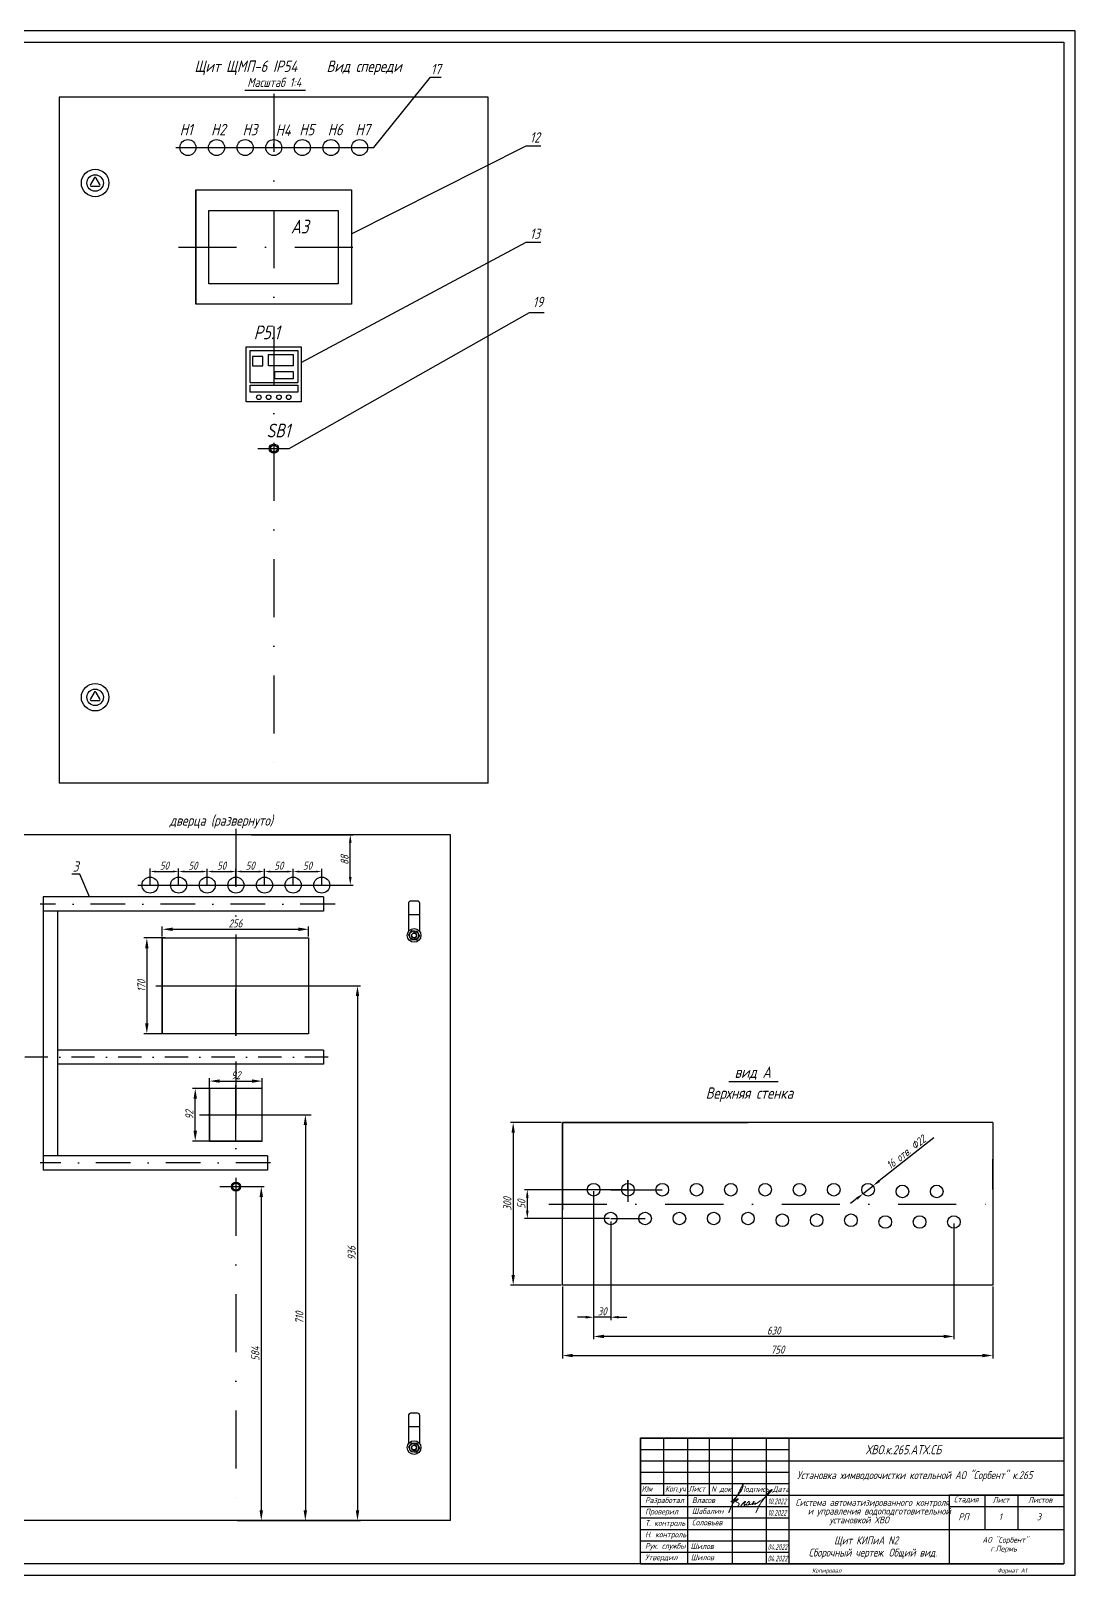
# Model space of a CAD drawing. Header units: millimetres. Extents: x 1012 to 5632, y 4 to 1530.
# Drawn here: x 1406 to 1863, y 7 to 682 of the extents above; entities that cross this region are included whole.
import ezdxf

# ---------------------------------------------------------------- set-up
doc = ezdxf.new("R2010")
doc.units = ezdxf.units.MM
doc.linetypes.add('DASHDOTX2', pattern=[50.8, 25.4, -12.7, 0, -12.7])
doc.layers.add('MAIN', color=7, linetype='Continuous', lineweight=50)
doc.layers.add('Тонкая', color=7, linetype='Continuous', lineweight=20)
for name, color, linetype in [('TEXT', 250, 'Continuous'), ('АСУТП', 7, 'Continuous'), ('проводка', 184, 'Continuous'), ('ссылки', 7, 'Continuous')]:
    doc.layers.add(name, color=color, linetype=linetype)
doc.styles.add('GOST тип А', font='GOST_A.TTF', dxfattribs={"oblique": 15})
doc.styles.get("Standard").update_dxf_attribs({"font": 'GOST_A.TTF', "width": 0.8, "oblique": 15, "height": 3})
doc.styles.add('АСУТП', font='GOST_A.TTF', dxfattribs={"oblique": 15})
doc.dimstyles.new('ISO-25', dxfattribs={"dimtxt": 3, "dimasz": 2.5, "dimexe": 1.25, "dimexo": 0.625, "dimtad": 1, "dimlfac": 4, "dimtxsty": 'Standard', "dimcen": 2.5, "dimadec": 0, "dimazin": 0, "dimtfac": 1, "dimtmove": 0, "dimatfit": 3, "dimfxl": 1.25, "dimlwd": 25, "dimarcsym": 0})

# ---------------------------------------------------------------- blocks, each defined once
blk = doc.blocks.new('*D180')
at = {"color": 0, "lineweight": -2}
for p, q in [((1463.79, 285.99), (1463.79, 290.42)), ((1527.73, 285.99), (1527.73, 290.42))]:
    blk.add_line(p, q, dxfattribs=at)
at = {"color": 0, "lineweight": 25}
blk.add_line((1468.29, 289.17), (1523.23, 289.17), dxfattribs=at)
at = {"color": 0}
for points in [[(1468.29, 289.92), (1468.29, 288.42), (1463.79, 289.17)], [(1523.23, 289.92), (1523.23, 288.42), (1527.73, 289.17)]]:
    blk.add_solid(points, dxfattribs=at)
at = {"layer": 'Defpoints', "color": 0}
for p in [(1463.79, 285.36), (1527.73, 289.17), (1527.73, 285.36)]:
    blk.add_point(p, dxfattribs=at)
at = {"color": 0, "insert": (1495.76, 291.74), "char_height": 3.5, "attachment_point": 5, "style": 'АСУТП'}
blk.add_mtext('256', dxfattribs=at)
blk = doc.blocks.new('*D181')
at = {"color": 0, "lineweight": -2}
for p, q in [((1484.43, 197.15), (1484.43, 224.03)), ((1507.43, 197.15), (1507.43, 224.03))]:
    blk.add_line(p, q, dxfattribs=at)
at = {"color": 0, "lineweight": 25}
blk.add_line((1488.93, 222.78), (1502.93, 222.78), dxfattribs=at)
at = {"color": 0}
for points in [[(1488.93, 223.53), (1488.93, 222.03), (1484.43, 222.78)], [(1502.93, 223.53), (1502.93, 222.03), (1507.43, 222.78)]]:
    blk.add_solid(points, dxfattribs=at)
at = {"layer": 'Defpoints', "color": 0}
for p in [(1507.43, 222.78), (1484.43, 196.53), (1507.43, 196.53)]:
    blk.add_point(p, dxfattribs=at)
at = {"color": 0, "insert": (1495.93, 225.35), "char_height": 3.5, "attachment_point": 5, "style": 'АСУТП'}
blk.add_mtext('92', dxfattribs=at)
blk = doc.blocks.new('*D182')
at = {"color": 0, "lineweight": -2}
for p, q in [((1506.8, 219.53), (1476.93, 219.53)), ((1506.8, 196.53), (1476.93, 196.53))]:
    blk.add_line(p, q, dxfattribs=at)
at = {"color": 0, "lineweight": 25}
blk.add_line((1478.18, 201.03), (1478.18, 215.03), dxfattribs=at)
at = {"color": 0}
for points in [[(1477.43, 215.03), (1478.93, 215.03), (1478.18, 219.53)], [(1477.43, 201.03), (1478.93, 201.03), (1478.18, 196.53)]]:
    blk.add_solid(points, dxfattribs=at)
at = {"layer": 'Defpoints', "color": 0}
for p in [(1478.18, 219.53), (1507.43, 219.53), (1507.43, 196.53)]:
    blk.add_point(p, dxfattribs=at)
at = {"color": 0, "insert": (1475.6, 208.03), "char_height": 3.5, "attachment_point": 5, "rotation": 90, "style": 'АСУТП'}
blk.add_mtext('92', dxfattribs=at)
blk = doc.blocks.new('*D183')
at = {"color": 0, "lineweight": -2}
for p, q in [((1458.42, 308.51), (1458.42, 315.68)), ((1470.93, 308.51), (1470.93, 315.68))]:
    blk.add_line(p, q, dxfattribs=at)
at = {"color": 0, "lineweight": 25}
blk.add_line((1460.92, 314.43), (1468.43, 314.43), dxfattribs=at)
at = {"color": 0}
for points in [[(1460.92, 314.84), (1460.92, 314.01), (1458.42, 314.43)], [(1468.43, 314.84), (1468.43, 314.01), (1470.93, 314.43)]]:
    blk.add_solid(points, dxfattribs=at)
at = {"layer": 'Defpoints', "color": 0}
for p in [(1470.93, 314.43), (1458.42, 307.89), (1470.93, 307.89)]:
    blk.add_point(p, dxfattribs=at)
at = {"color": 0, "insert": (1464.68, 317), "char_height": 3.5, "attachment_point": 5, "style": 'АСУТП'}
blk.add_mtext('50', dxfattribs=at)
blk = doc.blocks.new('*D184')
at = {"color": 0, "lineweight": -2}
for p, q in [((1470.93, 308.5), (1470.93, 315.66)), ((1483.45, 308.5), (1483.45, 315.66))]:
    blk.add_line(p, q, dxfattribs=at)
at = {"color": 0, "lineweight": 25}
blk.add_line((1473.43, 314.41), (1480.95, 314.41), dxfattribs=at)
at = {"color": 0}
for points in [[(1473.43, 314.82), (1473.43, 313.99), (1470.93, 314.41)], [(1480.95, 314.82), (1480.95, 313.99), (1483.45, 314.41)]]:
    blk.add_solid(points, dxfattribs=at)
at = {"layer": 'Defpoints', "color": 0}
for p in [(1483.45, 314.41), (1470.93, 307.87), (1483.45, 307.87)]:
    blk.add_point(p, dxfattribs=at)
at = {"color": 0, "insert": (1477.19, 316.98), "char_height": 3.5, "attachment_point": 5, "style": 'АСУТП'}
blk.add_mtext('50', dxfattribs=at)
blk = doc.blocks.new('*D185')
at = {"color": 0, "lineweight": -2}
for p, q in [((1483.45, 308.5), (1483.45, 315.66)), ((1495.96, 308.5), (1495.96, 315.66))]:
    blk.add_line(p, q, dxfattribs=at)
at = {"color": 0, "lineweight": 25}
blk.add_line((1485.95, 314.41), (1493.46, 314.41), dxfattribs=at)
at = {"color": 0}
for points in [[(1485.95, 314.82), (1485.95, 313.99), (1483.45, 314.41)], [(1493.46, 314.82), (1493.46, 313.99), (1495.96, 314.41)]]:
    blk.add_solid(points, dxfattribs=at)
at = {"layer": 'Defpoints', "color": 0}
for p in [(1495.96, 314.41), (1483.45, 307.87), (1495.96, 307.87)]:
    blk.add_point(p, dxfattribs=at)
at = {"color": 0, "insert": (1489.7, 316.98), "char_height": 3.5, "attachment_point": 5, "style": 'АСУТП'}
blk.add_mtext('50', dxfattribs=at)
blk = doc.blocks.new('*D186')
at = {"color": 0, "lineweight": -2}
for p, q in [((1495.96, 308.5), (1495.96, 315.66)), ((1508.47, 308.5), (1508.47, 315.66))]:
    blk.add_line(p, q, dxfattribs=at)
at = {"color": 0, "lineweight": 25}
blk.add_line((1498.46, 314.41), (1505.97, 314.41), dxfattribs=at)
at = {"color": 0}
for points in [[(1498.46, 314.82), (1498.46, 313.99), (1495.96, 314.41)], [(1505.97, 314.82), (1505.97, 313.99), (1508.47, 314.41)]]:
    blk.add_solid(points, dxfattribs=at)
at = {"layer": 'Defpoints', "color": 0}
for p in [(1508.47, 314.41), (1495.96, 307.87), (1508.47, 307.87)]:
    blk.add_point(p, dxfattribs=at)
at = {"color": 0, "insert": (1502.21, 316.98), "char_height": 3.5, "attachment_point": 5, "style": 'АСУТП'}
blk.add_mtext('50', dxfattribs=at)
blk = doc.blocks.new('*D187')
at = {"color": 0, "lineweight": -2}
for p, q in [((1508.47, 308.5), (1508.47, 315.66)), ((1520.98, 308.5), (1520.98, 315.66))]:
    blk.add_line(p, q, dxfattribs=at)
at = {"color": 0, "lineweight": 25}
blk.add_line((1510.97, 314.41), (1518.48, 314.41), dxfattribs=at)
at = {"color": 0}
for points in [[(1510.97, 314.82), (1510.97, 313.99), (1508.47, 314.41)], [(1518.48, 314.82), (1518.48, 313.99), (1520.98, 314.41)]]:
    blk.add_solid(points, dxfattribs=at)
at = {"layer": 'Defpoints', "color": 0}
for p in [(1520.98, 314.41), (1508.47, 307.87), (1520.98, 307.87)]:
    blk.add_point(p, dxfattribs=at)
at = {"color": 0, "insert": (1514.72, 316.98), "char_height": 3.5, "attachment_point": 5, "style": 'АСУТП'}
blk.add_mtext('50', dxfattribs=at)
blk = doc.blocks.new('*D188')
at = {"color": 0, "lineweight": -2}
for p, q in [((1520.98, 308.5), (1520.98, 315.66)), ((1533.49, 308.5), (1533.49, 315.66))]:
    blk.add_line(p, q, dxfattribs=at)
at = {"color": 0, "lineweight": 25}
blk.add_line((1523.48, 314.41), (1530.99, 314.41), dxfattribs=at)
at = {"color": 0}
for points in [[(1523.48, 314.82), (1523.48, 313.99), (1520.98, 314.41)], [(1530.99, 314.82), (1530.99, 313.99), (1533.49, 314.41)]]:
    blk.add_solid(points, dxfattribs=at)
at = {"layer": 'Defpoints', "color": 0}
for p in [(1533.49, 314.41), (1520.98, 307.87), (1533.49, 307.87)]:
    blk.add_point(p, dxfattribs=at)
at = {"color": 0, "insert": (1527.24, 316.98), "char_height": 3.5, "attachment_point": 5, "style": 'АСУТП'}
blk.add_mtext('50', dxfattribs=at)
blk = doc.blocks.new('*D189')
at = {"color": 0, "lineweight": -2}
for p, q in [((1502.76, 330.53), (1547.21, 330.53)), ((1502.76, 308.5), (1547.21, 308.5))]:
    blk.add_line(p, q, dxfattribs=at)
at = {"color": 0, "lineweight": 25}
blk.add_line((1545.96, 312), (1545.96, 327.03), dxfattribs=at)
at = {"color": 0}
for points in [[(1545.37, 327.03), (1546.54, 327.03), (1545.96, 330.53)], [(1545.37, 312), (1546.54, 312), (1545.96, 308.5)]]:
    blk.add_solid(points, dxfattribs=at)
at = {"layer": 'Defpoints', "color": 0}
for p in [(1502.14, 330.53), (1545.96, 330.53), (1502.14, 308.5)]:
    blk.add_point(p, dxfattribs=at)
at = {"color": 0, "insert": (1543.48, 319.51), "char_height": 3.5, "attachment_point": 5, "rotation": 90, "style": 'АСУТП'}
blk.add_mtext('88', dxfattribs=at)
blk = doc.blocks.new('*D190')
at = {"color": 0, "lineweight": -2}
for p, q in [((1528.36, 264.48), (1550.36, 264.48)), ((1496.58, 30.53), (1550.36, 30.53))]:
    blk.add_line(p, q, dxfattribs=at)
at = {"color": 0, "lineweight": 25}
blk.add_line((1549.11, 259.98), (1549.11, 35.03), dxfattribs=at)
at = {"color": 0}
for points in [[(1548.36, 259.98), (1549.86, 259.98), (1549.11, 264.48)], [(1548.36, 35.03), (1549.86, 35.03), (1549.11, 30.53)]]:
    blk.add_solid(points, dxfattribs=at)
at = {"layer": 'Defpoints', "color": 0}
for p in [(1527.73, 264.48), (1495.96, 30.53), (1549.11, 30.53)]:
    blk.add_point(p, dxfattribs=at)
at = {"color": 0, "insert": (1546.53, 147.51), "char_height": 3.5, "attachment_point": 5, "rotation": 90, "style": 'АСУТП'}
blk.add_mtext('936', dxfattribs=at)
blk = doc.blocks.new('*D193')
at = {"color": 0, "lineweight": -2}
for p, q in [((1496.58, 208.03), (1527.57, 208.03)), ((1497.21, 30.53), (1527.57, 30.53))]:
    blk.add_line(p, q, dxfattribs=at)
at = {"color": 0, "lineweight": 25}
blk.add_line((1526.32, 203.53), (1526.32, 35.03), dxfattribs=at)
at = {"color": 0}
for points in [[(1525.57, 203.53), (1527.07, 203.53), (1526.32, 208.03)], [(1525.57, 35.03), (1527.07, 35.03), (1526.32, 30.53)]]:
    blk.add_solid(points, dxfattribs=at)
at = {"layer": 'Defpoints', "color": 0}
for p in [(1495.96, 208.03), (1496.58, 30.53), (1526.32, 30.53)]:
    blk.add_point(p, dxfattribs=at)
at = {"color": 0, "insert": (1523.74, 119.28), "char_height": 3.5, "attachment_point": 5, "rotation": 90, "style": 'АСУТП'}
blk.add_mtext('710', dxfattribs=at)
blk = doc.blocks.new('*D194')
at = {"color": 0, "lineweight": -2}
for p, q in [((1496.62, 176.6), (1508.3, 176.6)), ((1496.58, 30.53), (1508.3, 30.53))]:
    blk.add_line(p, q, dxfattribs=at)
at = {"color": 0, "lineweight": 25}
blk.add_line((1507.05, 172.1), (1507.05, 35.03), dxfattribs=at)
at = {"color": 0}
for points in [[(1506.3, 172.1), (1507.8, 172.1), (1507.05, 176.6)], [(1506.3, 35.03), (1507.8, 35.03), (1507.05, 30.53)]]:
    blk.add_solid(points, dxfattribs=at)
at = {"layer": 'Defpoints', "color": 0}
for p in [(1495.99, 176.6), (1495.96, 30.53), (1507.05, 30.53)]:
    blk.add_point(p, dxfattribs=at)
at = {"color": 0, "insert": (1504.47, 103.56), "char_height": 3.5, "attachment_point": 5, "rotation": 90, "style": 'АСУТП'}
blk.add_mtext('584', dxfattribs=at)
blk = doc.blocks.new('*D196')
at = {"color": 0, "lineweight": -2}
for p, q in [((1465.08, 285.36), (1455.77, 285.36)), ((1465.08, 243.5), (1455.77, 243.5))]:
    blk.add_line(p, q, dxfattribs=at)
at = {"color": 0, "lineweight": 25}
blk.add_line((1457.02, 280.86), (1457.02, 248), dxfattribs=at)
at = {"color": 0}
for points in [[(1456.27, 280.86), (1457.77, 280.86), (1457.02, 285.36)], [(1456.27, 248), (1457.77, 248), (1457.02, 243.5)]]:
    blk.add_solid(points, dxfattribs=at)
at = {"layer": 'Defpoints', "color": 0}
for p in [(1465.71, 285.36), (1457.02, 243.5), (1465.71, 243.5)]:
    blk.add_point(p, dxfattribs=at)
at = {"color": 0, "insert": (1454.64, 264.43), "char_height": 3.5, "attachment_point": 5, "rotation": 90, "style": 'АСУТП'}
blk.add_mtext('170', dxfattribs=at)
blk = doc.blocks.new('Власов')
at = {"layer": 'проводка', "lineweight": 18}
for points in [[(-0.58, 2.47), (1.27, 4.07), (2.73, 5.82), (3.82, 7.33), (4.64, 9.02), (4.84, 10.28), (4.04, 8.93), (3.16, 7.2), (1.39, 3.86), (0.52, 2.26), (-1.55, -2.37), (-0.72, -0.35), (0.34, 1.8), (1.73, 3.31), (2.62, 3.78), (2.31, 3.3), (1.91, 2.96), (1.61, 2.44), (2.21, 2.21), (2.85, 1.83), (2.99, 1.4), (2.77, 0.75), (2.36, 0.49), (2.18, 0.43), (2.07, 0.4), (1.98, 0.4)], [(3.73, 0.66), (4.37, 1.39), (4.91, 2.01), (5.22, 2.29), (5.78, 2.66), (5.59, 2.28), (5.16, 1.05), (5.19, 0.9), (5.7, 1.1), (6.25, 1.38), (6.27, 1.2), (6.3, 1.02), (7.02, 1.21), (7.63, 2.13), (7.63, 2.52), (6.76, 2.22), (6.42, 1.7)]]:
    blk.add_spline(points, degree=3, dxfattribs=at)
for points, knots in [([(9.73, 1.6), (9.73, 1.6), (10.28, 1.61), (10.33, 1.73), (10.3, 1.95), (10.1, 1.88), (9.94, 1.44), (9.82, 1.2), (10.65, 1.75), (14.06, 4.01), (14.83, 4.98), (18.2, 8.2), (16.58, 7.61), (15.42, 5.89), (12.84, 2.54), (12.14, 1.35), (11.17, -0.37), (10.2, -2.51), (10.72, -1.41), (10.96, -1), (11.17, -0.6), (11.31, -0.38), (11.4, -0.29)], [5.202172, 5.202172, 5.202172, 5.202172, 5.207482, 5.981017, 6.074049, 6.477149, 7.534813, 8.416864, 10.873297, 16.080912, 19.105162, 21.731982, 23.469351, 25.755203, 29.311429, 34.513333, 38.416271, 38.862024, 39.053994, 43.961574, 49.897464, 51.239132, 51.239132, 51.239132, 51.239132]), ([(7.53, 1.66), (7.5, 1.54), (7.54, 1.28), (8.01, 1.24), (8.83, 1.57), (9.1, 2.08), (9.9, 2.69), (9.43, 2.64), (9.3, 2.52), (9.14, 2.21), (9.04, 1.25), (8.71, 1.13), (8.92, 1.39), (9.3, 1.54), (9.6, 1.6)], [0, 0, 0, 0, 0.614094, 1.118723, 1.807789, 3.045572, 4.744461, 5.191863, 5.576495, 6.389957, 8.441618, 9.345517, 10.182193, 10.758393, 10.758393, 10.758393, 10.758393])]:
    blk.add_open_spline(points, degree=3, knots=knots, dxfattribs=at)
blk = doc.blocks.new('*D201')
at = {"color": 0, "lineweight": -2}
for p, q in [((1666.72, 175.25), (1622.1, 175.25)), ((1659.22, 162.66), (1622.1, 162.66))]:
    blk.add_line(p, q, dxfattribs=at)
at = {"color": 0, "lineweight": 25}
blk.add_line((1623.35, 171.75), (1623.35, 166.16), dxfattribs=at)
at = {"color": 0}
for points in [[(1622.77, 171.75), (1623.93, 171.75), (1623.35, 175.25)], [(1622.77, 166.16), (1623.93, 166.16), (1623.35, 162.66)]]:
    blk.add_solid(points, dxfattribs=at)
at = {"layer": 'Defpoints', "color": 0}
for p in [(1667.35, 175.25), (1623.35, 162.66), (1659.85, 162.66)]:
    blk.add_point(p, dxfattribs=at)
at = {"color": 0, "insert": (1620.77, 168.95), "char_height": 3.5, "attachment_point": 5, "rotation": 90, "style": 'АСУТП'}
blk.add_mtext('50', dxfattribs=at)
blk = doc.blocks.new('*D202')
at = {"color": 0, "lineweight": -2}
for p, q in [((1638.1, 204.67), (1615.94, 204.67)), ((1638.1, 133.5), (1615.94, 133.5))]:
    blk.add_line(p, q, dxfattribs=at)
at = {"color": 0, "lineweight": 25}
blk.add_line((1617.19, 200.17), (1617.19, 138), dxfattribs=at)
at = {"color": 0}
for points in [[(1616.44, 200.17), (1617.94, 200.17), (1617.19, 204.67)], [(1616.44, 138), (1617.94, 138), (1617.19, 133.5)]]:
    blk.add_solid(points, dxfattribs=at)
at = {"layer": 'Defpoints', "color": 0}
for p in [(1638.73, 204.67), (1617.19, 133.5), (1638.73, 133.5)]:
    blk.add_point(p, dxfattribs=at)
at = {"color": 0, "insert": (1614.62, 169.08), "char_height": 3.5, "attachment_point": 5, "rotation": 90, "style": 'АСУТП'}
blk.add_mtext('300', dxfattribs=at)
blk = doc.blocks.new('*D199')
at = {"color": 0, "lineweight": -2}
for p, q in [((1652.35, 174.63), (1652.35, 118.25)), ((1659.85, 161.41), (1659.85, 118.25))]:
    blk.add_line(p, q, dxfattribs=at)
at = {"color": 0, "lineweight": 25}
for p, q in [((1648.85, 119.5), (1645.35, 119.5)), ((1659.85, 119.5), (1652.35, 119.5)), ((1663.35, 119.5), (1666.85, 119.5))]:
    blk.add_line(p, q, dxfattribs=at)
at = {"color": 0}
for points in [[(1648.85, 120.08), (1648.85, 118.92), (1652.35, 119.5)], [(1663.35, 120.08), (1663.35, 118.92), (1659.85, 119.5)]]:
    blk.add_solid(points, dxfattribs=at)
at = {"layer": 'Defpoints', "color": 0}
for p in [(1652.35, 175.25), (1659.85, 162.03), (1652.35, 119.5)]:
    blk.add_point(p, dxfattribs=at)
at = {"color": 0, "insert": (1656.1, 122.08), "char_height": 3.5, "attachment_point": 5, "style": 'АСУТП'}
blk.add_mtext('30', dxfattribs=at)
blk = doc.blocks.new('*D203')
at = {"color": 0, "lineweight": -2}
for p, q in [((1638.73, 132.88), (1638.73, 101.5)), ((1826.85, 132.88), (1826.85, 101.5))]:
    blk.add_line(p, q, dxfattribs=at)
at = {"color": 0, "lineweight": 25}
blk.add_line((1643.23, 102.75), (1822.35, 102.75), dxfattribs=at)
at = {"color": 0}
for points in [[(1643.23, 103.5), (1643.23, 102), (1638.73, 102.75)], [(1822.35, 103.5), (1822.35, 102), (1826.85, 102.75)]]:
    blk.add_solid(points, dxfattribs=at)
at = {"layer": 'Defpoints', "color": 0}
for p in [(1638.73, 133.5), (1826.85, 133.5), (1826.85, 102.75)]:
    blk.add_point(p, dxfattribs=at)
at = {"color": 0, "insert": (1732.79, 105.33), "char_height": 3.5, "attachment_point": 5, "style": 'АСУТП'}
blk.add_mtext('750', dxfattribs=at)
blk = doc.blocks.new('*D204')
at = {"color": 0, "lineweight": 25}
for p, q in [((1801.09, 198.01), (1777.25, 179.13)), ((1770.19, 173.54), (1774.5, 176.96)), ((1767.45, 171.37), (1764.7, 169.2))]:
    blk.add_line(p, q, dxfattribs=at)
at = {"color": 0}
for points in [[(1776.89, 179.59), (1777.61, 178.67), (1774.5, 176.96)], [(1767.09, 171.83), (1767.81, 170.91), (1770.19, 173.54)]]:
    blk.add_solid(points, dxfattribs=at)
at = {"layer": 'Defpoints', "color": 0}
for p in [(1774.5, 176.96), (1770.19, 173.54)]:
    blk.add_point(p, dxfattribs=at)
at = {"color": 0, "insert": (1788.94, 191.67), "char_height": 3.5, "attachment_point": 5, "rotation": 38.36646, "style": 'АСУТП'}
blk.add_mtext('16 отв. Ф22', dxfattribs=at)
blk = doc.blocks.new('*D200')
at = {"color": 0, "lineweight": -2}
for p, q in [((1652.35, 166.22), (1652.35, 109.84)), ((1809.85, 160.53), (1809.85, 109.84))]:
    blk.add_line(p, q, dxfattribs=at)
at = {"color": 0, "lineweight": 25}
blk.add_line((1805.35, 111.09), (1656.85, 111.09), dxfattribs=at)
at = {"color": 0}
for points in [[(1656.85, 111.84), (1656.85, 110.34), (1652.35, 111.09)], [(1805.35, 111.84), (1805.35, 110.34), (1809.85, 111.09)]]:
    blk.add_solid(points, dxfattribs=at)
at = {"layer": 'Defpoints', "color": 0}
for p in [(1652.35, 166.84), (1809.85, 161.16), (1652.35, 111.09)]:
    blk.add_point(p, dxfattribs=at)
at = {"color": 0, "insert": (1731.1, 113.67), "char_height": 3.5, "attachment_point": 5, "style": 'АСУТП'}
blk.add_mtext('630', dxfattribs=at)

msp = doc.modelspace()

# ---------------------------------------------------------------- linework, layer by layer
at = {"color": 7}
for p, q in [((1862.8493, 682.0808), (1021.8493, 682.0808)), ((1862.8493, 6.7074), (1862.8493, 682.0808)), ((1499.8518, 656.1957), (1526.33, 656.1957)), ((1556.1903, 631.0599), (1581.0167, 661.8149)), ((1581.0167, 661.8149), (1585.6538, 661.8149)), ((1469.6256, 631.0599), (1556.1903, 631.0599)), ((1491.1076, 631.0599), (1529.8573, 631.0599)), ((1491.1076, 631.0599), (1512.5089, 631.0599)), ((1512.5089, 631.0599), (1512.5089, 632.6441)), ((1546.5579, 593.3681), (1622.9083, 631.8333)), ((1622.9083, 631.8333), (1629.2659, 631.8333)), ((1478.4461, 612.497), (1478.4461, 562.497)), ((1524.5089, 536.9973), (1622.9083, 589.7125)), ((1622.9083, 589.7125), (1629.2659, 589.7125)), ((1519.2589, 499.4117), (1624.3222, 558.9697)), ((1624.3222, 558.9697), (1630.6798, 558.9697)), ((1500.5089, 531.8552), (1500.5089, 543.8552)), ((1502.2589, 542.3552), (1523.0089, 542.3552)), ((1502.2589, 528.3552), (1502.2589, 542.3552)), ((1510.2589, 540.6052), (1521.0089, 540.6052)), ((1510.2589, 535.6052), (1510.2589, 540.6052)), ((1521.0089, 540.6052), (1521.0089, 535.6052)), ((1523.0089, 542.3552), (1523.0089, 528.3552)), ((1524.5089, 543.8552), (1524.5089, 519.8552)), ((1507.7589, 539.6052), (1503.2589, 539.6052)), ((1503.2589, 539.6052), (1503.2589, 537.3552)), ((1503.2589, 539.3552), (1503.2589, 535.6052)), ((1503.2589, 535.6052), (1507.7589, 535.6052)), ((1507.7589, 535.6052), (1507.7589, 539.6052)), ((1521.0089, 535.6052), (1510.2589, 535.6052)), ((1502.2589, 528.3552), (1523.0089, 528.3552)), ((1502.2589, 524.1052), (1502.2589, 527.1052)), ((1502.2589, 527.1052), (1523.0089, 527.1052)), ((1513.0089, 533.1052), (1521.0089, 533.1052)), ((1513.0089, 529.8552), (1513.0089, 533.1052)), ((1521.0089, 529.8552), (1513.0089, 529.8552)), ((1521.0089, 533.1052), (1521.0089, 529.8552)), ((1523.0089, 527.1052), (1523.0089, 524.1052)), ((1523.0089, 524.1052), (1502.2589, 524.1052)), ((1505.5089, 499.4117), (1519.2589, 499.4117)), ((1427.75, 313.25), (1424.25, 313.25)), ((1431.9581, 303.3308), (1427.75, 313.25)), ((1453.0741, 308.4954), (1545.8888, 308.4954)), ((1474.5561, 308.4954), (1513.3058, 308.4954)), ((1474.5561, 308.4954), (1495.9574, 308.4954)), ((1495.9574, 308.4954), (1495.9574, 310.0795)), ((1411.7659, 303.3308), (1411.7659, 297.0808)), ((1534.2393, 303.3308), (1534.2393, 297.0808)), ((1495.9574, 286.8394), (1495.9574, 242.5449)), ((1461.0106, 264.4836), (1541.1293, 264.4836)), ((1495.9574, 242.5449), (1495.9574, 263.0449)), ((1411.7659, 236.3663), (1411.7659, 230.1163)), ((1534.2393, 236.3663), (1534.2393, 230.1163)), ((1484.4262, 207.9437), (1484.4262, 219.5262)), ((1484.4262, 219.5262), (1484.4262, 196.5262)), ((1495.9574, 196.5262), (1495.9574, 221.126)), ((1711.4982, 222.6578, -124.479), (1732.9982, 222.6578, -124.479)), ((1480.0106, 208.0262), (1528.8346, 208.0262)), ((1484.4262, 208.0262), (1483.9262, 208.0262)), ((1484.4262, 196.5262), (1484.4262, 208.0262)), ((1484.4262, 208.0262), (1507.9262, 208.0262)), ((1638.7294, 204.6683, -124.479), (1638.7294, 175.2507, -124.479)), ((1638.7294, 204.6683, -124.479), (1719.8487, 204.6683, -124.479)), ((1488.9574, 176.5971), (1502.7074, 176.5971)), ((1667.3487, 175.2507, -124.479), (1667.3487, 179.5007, -124.479)), ((1667.3487, 179.5007, -124.479), (1667.3487, 170.0007, -124.479)), ((1659.8487, 175.2507, -124.479), (1667.3487, 175.2507, -124.479)), ((1667.3487, 175.2507, -124.479), (1682.3487, 175.2507, -124.479)), ((1659.8487, 162.6591, -124.479), (1674.8487, 162.6591, -124.479)), ((1021.8493, 6.7074), (1862.8493, 6.7074))]:
    msp.add_line(p, q, dxfattribs=at)
at = {"color": 7, "lineweight": 30}
for p, q in [((1041.8493, 677.0808), (1857.8493, 677.0808)), ((1857.8493, 677.0808), (1857.8493, 11.7074)), ((1433.99, 617.7142), (1432.3273, 614.8342)), ((1436.4842, 614.8342), (1434.8214, 617.7142)), ((1432.743, 614.1142), (1436.0685, 614.1142)), ((1500.5089, 543.8552), (1524.5089, 543.8552)), ((1500.5089, 519.8552), (1500.5089, 543.8552)), ((1524.5089, 543.8552), (1524.5089, 519.8552)), ((1524.5089, 519.8552), (1500.5089, 519.8552)), ((1433.99, 392.7935), (1432.3273, 389.9135)), ((1436.4842, 389.9135), (1434.8214, 392.7935)), ((1432.743, 389.1935), (1436.0685, 389.1935)), ((1534.2393, 303.3308), (1411.7659, 303.3308)), ((1411.7659, 303.3308), (1411.7659, 297.0808)), ((1534.2393, 303.3308), (1534.2393, 297.0808)), ((1571.3542, 300.4897), (1571.3542, 288.148)), ((1575.3542, 301.4897), (1572.3542, 301.4897)), ((1576.3542, 288.148), (1576.3542, 300.4897)), ((1534.2393, 297.0808), (1411.7659, 297.0808)), ((1411.7659, 297.0808), (1411.7659, 236.3663)), ((1418.0159, 297.0808), (1418.0159, 190.1163)), ((1576.3542, 295.5553), (1571.3542, 295.5553)), ((1411.7659, 236.3663), (1411.7659, 183.8663)), ((1534.2393, 236.3663), (1418.0159, 236.3663)), ((1534.2393, 230.1163), (1418.0159, 230.1163)), ((1534.2393, 236.3663), (1534.2393, 230.1163)), ((1484.4262, 219.5262), (1484.4262, 196.5262)), ((1507.4262, 219.5262), (1484.4262, 219.5262)), ((1507.4262, 196.5262), (1507.4262, 219.5262)), ((1826.8544, 204.6683, -124.479), (1638.7294, 204.6683, -124.479)), ((1638.7294, 133.5007, -124.479), (1638.7294, 204.6683, -124.479)), ((1826.8544, 204.6683, -124.479), (1826.8544, 133.5007, -124.479)), ((1484.4262, 196.5262), (1507.4262, 196.5262)), ((1509.8335, 190.1163), (1411.7659, 190.1163)), ((1509.8335, 190.1163), (1509.8335, 183.8663)), ((1509.8335, 183.8663), (1411.7659, 183.8663)), ((1826.8544, 133.5007, -124.479), (1638.7294, 133.5007, -124.479)), ((1571.3542, 76.4695), (1571.3542, 64.1278)), ((1575.3542, 77.4695), (1572.3542, 77.4695)), ((1576.3542, 64.1278), (1576.3542, 76.4695)), ((1576.3542, 71.5352), (1571.3542, 71.5352)), ((1857.8493, 11.7074), (1041.8493, 11.7074))]:
    msp.add_line(p, q, dxfattribs=at)
at = {"color": 7, "linetype": 'DASHDOTX2'}
for p, q in [((1512.5089, 654.6185), (1512.5089, 351.088)), ((1470.8121, 587.5481), (1557.6808, 587.5481)), ((1495.9574, 333.1669), (1495.9574, 30.2947)), ((1461.0106, 264.4836), (1541.1293, 264.4836))]:
    msp.add_line(p, q, dxfattribs=at)
at = {"color": 7, "linetype": 'DASHDOTX2', "ltscale": 0.6}
for p, q in [((1539.3465, 300.179), (1410.4583, 300.179)), ((1511.0974, 186.9644), (1410.4583, 186.9644))]:
    msp.add_line(p, q, dxfattribs=at)
at = {"color": 7, "linetype": 'DASHDOTX2', "ltscale": 0.4}
msp.add_line((1536.3086, 233.2144), (1335.9583, 233.2144), dxfattribs=at)
at = {"color": 250}
for p, q in [((1638.7294, 175.3345, -124.479), (1638.7294, 187.0007, -124.479)), ((1638.7294, 175.3345, -124.479), (1638.7294, 183.8552, -124.479)), ((1826.8544, 175.3345, -124.479), (1826.8544, 188.6304, -124.479)), ((1638.7294, 175.2507, -124.479), (1638.7294, 166.458, -124.479))]:
    msp.add_line(p, q, dxfattribs=at)
at = {"color": 250, "linetype": 'DASHDOTX2'}
msp.add_line((1632.7682, 169.0007, -124.479), (1834.3932, 169.0007, -124.479), dxfattribs=at)
at = {"color": 7, "lineweight": 30}
for points in [[(1575.1789, 288.3814), (1576.1549, 286.2884), (1574.8302, 284.3966), (1572.5296, 284.5979), (1571.5536, 286.6909), (1572.8783, 288.5827)], [(1575.1789, 64.3613), (1576.1549, 62.2683), (1574.8302, 60.3765), (1572.5296, 60.5778), (1571.5536, 62.6708), (1572.8783, 64.5626)]]:
    msp.add_lwpolyline(points, close=True, dxfattribs=at)
at = {"color": 7}
for centre, radius in [((1474.9746, 631.0599), 3.5149), ((1487.486, 631.0599), 3.5149), ((1499.9974, 631.0599), 3.5149), ((1512.5089, 631.0599), 3.5149), ((1525.0203, 631.0599), 3.5149), ((1537.5317, 631.0599), 3.5149), ((1550.0432, 631.0599), 3.5149), ((1506.0089, 521.8552), 1), ((1510.2589, 521.8552), 1), ((1514.7589, 521.8552), 1), ((1519.0089, 521.8552), 1), ((1512.5449, 499.4117), 2), ((1512.5449, 499.4117), 1.5), ((1458.4231, 308.4954), 3.5149), ((1470.9345, 308.4954), 3.5149), ((1483.4459, 308.4954), 3.5149), ((1495.9574, 308.4954), 3.5149), ((1508.4688, 308.4954), 3.5149), ((1520.9802, 308.4954), 3.5149), ((1533.4917, 308.4954), 3.5149), ((1495.9934, 176.5971), 2), ((1495.9934, 176.5971), 1.5)]:
    msp.add_circle(centre, radius, dxfattribs=at)
at = {"color": 7, "lineweight": 30}
for centre, radius in [((1434.4057, 615.5542), 6), ((1434.4057, 615.5542), 3.6), ((1434.4057, 390.6335), 6), ((1434.4057, 390.6335), 3.6), ((1573.8542, 286.4897), 3), ((1573.8542, 286.4897), 2), ((1573.8542, 286.4897), 1), ((1652.3487, 175.2507, -124.479), 2.75), ((1667.3487, 175.2507, -124.479), 2.75), ((1682.3487, 175.2507, -124.479), 2.75), ((1697.3487, 175.2507, -124.479), 2.75), ((1712.3487, 175.2507, -124.479), 2.75), ((1727.3487, 175.2507, -124.479), 2.75), ((1742.3487, 175.2507, -124.479), 2.75), ((1757.3487, 175.2507, -124.479), 2.75), ((1772.3487, 175.2507, -124.479), 2.75), ((1772.3487, 175.2507, -124.479), 2.75), ((1787.3487, 174.5007, -124.479), 2.75), ((1802.3487, 174.5007, -124.479), 2.75), ((1659.8487, 162.6591, -124.479), 2.75), ((1674.8487, 162.6591, -124.479), 2.75), ((1689.8487, 162.6591, -124.479), 2.75), ((1704.8487, 162.6591, -124.479), 2.75), ((1719.8487, 162.6591, -124.479), 2.75), ((1734.8487, 161.9091, -124.479), 2.75), ((1749.8487, 161.9091, -124.479), 2.75), ((1764.8487, 161.9091, -124.479), 2.75), ((1779.8487, 161.1591, -124.479), 2.75), ((1794.8487, 161.1591, -124.479), 2.75), ((1809.8487, 161.1591, -124.479), 2.75), ((1573.8542, 62.4695), 3), ((1573.8542, 62.4695), 2), ((1573.8542, 62.4695), 1)]:
    msp.add_circle(centre, radius, dxfattribs=at)
for centre, radius, start, end in [((1432.743, 614.5942), 0.48, 150, 270), ((1434.4057, 617.4742), 0.48, 30, 150), ((1436.0685, 614.5942), 0.48, 270, 30), ((1434.4057, 392.5535), 0.48, 30, 150), ((1432.743, 389.6735), 0.48, 150, 270), ((1436.0685, 389.6735), 0.48, 270, 30), ((1572.3542, 300.4897), 1, 90, 180), ((1575.3542, 300.4897), 1, 0, 90), ((1572.3542, 76.4695), 1, 90, 180), ((1575.3542, 76.4695), 1, 0, 90)]:
    msp.add_arc(centre, radius, start, end, dxfattribs=at)
at = {"color": 7}
for centre in [(1573.8542, 286.4897), (1573.8542, 62.4695)]:
    msp.add_arc(centre, 1.2255, 170.505786, 102.3456442, dxfattribs=at)
at = {"layer": 'MAIN', "color": 7, "linetype": 'Continuous', "lineweight": 30}
for p, q in [((1672.8493, 11.7074), (1672.8493, 66.7074)), ((1672.8493, 66.7074), (1857.8493, 66.7074)), ((1737.8493, 11.7074), (1737.8493, 66.7074)), ((1672.8493, 46.7074), (1737.8493, 46.7074)), ((1672.8493, 41.7074), (1857.8493, 41.7074)), ((1672.8493, 11.7074), (1857.8493, 11.7074))]:
    msp.add_line(p, q, dxfattribs=at)
at = {"layer": 'MAIN', "color": 7, "linetype": 'Continuous', "lineweight": -3}
for p, q in [((1672.8493, 66.5319), (1856.8493, 66.5319)), ((1672.8493, 61.7074), (1737.8493, 61.7074)), ((1672.8493, 56.7074), (1737.8493, 56.7074)), ((1672.8493, 51.7074), (1737.8493, 51.7074)), ((1672.8493, 36.7074), (1737.8493, 36.7074)), ((1672.8493, 31.7074), (1737.8493, 31.7074)), ((1672.8493, 26.7074), (1737.8493, 26.7074)), ((1672.8493, 26.7074), (1737.8493, 26.7074)), ((1672.8493, 21.7074), (1737.8493, 21.7074)), ((1672.8493, 16.7074), (1737.8493, 16.7074))]:
    msp.add_line(p, q, dxfattribs=at)
at = {"layer": 'MAIN', "color": 7, "linetype": 'Continuous', "lineweight": 30}
for points in [[(1672.8493, 66.7074), (1672.8493, 41.7074)], [(1682.8493, 66.7074), (1682.8493, 41.7074)], [(1689.8493, 66.7074), (1712.8493, 66.7074), (1712.8493, 11.7074)], [(1693.3493, 66.7074), (1693.3493, 11.7074)], [(1702.8493, 66.7074), (1702.8493, 41.7074)], [(1712.8493, 66.7074), (1727.8493, 66.7074), (1727.8493, 11.7074)], [(1737.8493, 56.7074), (1857.8493, 56.7074)], [(1857.8493, 41.7074), (1807.8493, 41.7074), (1807.8493, 11.7074)], [(1807.8493, 41.7074), (1807.8493, 36.7074), (1857.8493, 36.7074)], [(1823.3493, 41.7074), (1823.3493, 26.7074)], [(1837.8493, 41.7074), (1837.8493, 26.7074)], [(1737.8493, 26.7074), (1857.8493, 26.7074)]]:
    msp.add_lwpolyline(points, dxfattribs=at)
at = {"layer": 'АСУТП', "lineweight": 30}
for p, q in [((1418.7589, 653.0938), (1418.7589, 353.0938)), ((1606.2589, 653.0938), (1418.7589, 653.0938)), ((1606.2589, 353.0938), (1606.2589, 653.0938)), ((1606.2589, 353.0938), (1418.7589, 353.0938)), ((1589.7074, 330.5293), (1402.2074, 330.5293)), ((1589.7074, 30.5293), (1589.7074, 330.5293)), ((1589.7074, 30.5293), (1402.2074, 30.5293))]:
    msp.add_line(p, q, dxfattribs=at)
at = {"layer": 'АСУТП', "color": 7, "lineweight": 30}
for p, q in [((1478.4461, 612.497), (1546.4461, 612.497)), ((1478.4461, 562.497), (1478.4461, 612.497)), ((1546.4461, 612.497), (1546.4461, 562.497)), ((1546.4461, 562.497), (1478.4461, 562.497)), ((1463.7857, 285.362), (1527.7332, 285.362)), ((1463.7857, 243.5029), (1463.7857, 285.362)), ((1527.7332, 285.362), (1527.7332, 243.5029)), ((1527.7332, 243.5029), (1463.7857, 243.5029))]:
    msp.add_line(p, q, dxfattribs=at)
at = {"layer": 'АСУТП', "color": 7}
for p, q in [((1478.4461, 612.497), (1478.4461, 562.497)), ((1484.1961, 603.497), (1540.6961, 603.497)), ((1484.1961, 571.497), (1484.1961, 603.497)), ((1540.6961, 603.497), (1540.6961, 571.497)), ((1540.6961, 571.497), (1484.1961, 571.497)), ((1463.7857, 285.362), (1463.7857, 243.5029))]:
    msp.add_line(p, q, dxfattribs=at)

# ---------------------------------------------------------------- block references
at = {"color": 7, "lineweight": 15}
msp.add_blockref('Власов', (1712.9537, 36.3037, -10), dxfattribs=at)

# ---------------------------------------------------------------- texts
at = {"color": 7, "style": 'GOST тип А', "oblique": 15}
for s, height, p in [('Н1', 5, (1471.4141, 636.4077)), ('Н2', 5, (1485.1364, 636.4077)), ('Н3', 5, (1498.8855, 636.4077)), ('Н4', 5, (1513.2965, 636.1577)), ('Н5', 5, (1523.6838, 636.4077)), ('Н6', 5, (1536.1198, 636.4077)), ('Н7', 5, (1548.1824, 636.4077)), ('SB1', 6, (1509.3229, 504.2877))]:
    msp.add_text(s, height=height, dxfattribs=at).set_placement(p)
at = {"color": 7, "lineweight": 0, "oblique": 15}
msp.add_text(' A3', height=6, dxfattribs=at).set_placement((1516.8997, 593.4876))
at = {"color": 7, "linetype": 'Continuous', "lineweight": 0, "oblique": 15}
msp.add_text(' Р5.1', height=6, dxfattribs=at).set_placement((1500.6537, 547.2222))
at = {"linetype": 'Continuous', "oblique": 15}
for s, height, p in [('Установка химводоочистки котельной АО "Сорбент" к.265', 3.5, (1741.2897, 48.677)), ('Система автоматизированного контроля', 3, (1740.6239, 36.9685)), ('и управления водоподготовительной ', 3, (1745.9582, 33.1962)), ('установкой ХВО', 3, (1755.4553, 29.3209))]:
    msp.add_text(s, height=height, dxfattribs=at).set_placement(p)
at = {"color": 0, "linetype": 'Continuous', "oblique": 15}
for s, p in [('Стадия', (1809.8493, 38.5432)), ('Лист', (1826.7833, 38.3564)), ('Листов ', (1842.2961, 38.3564)), ('Шилов', (1694.7477, 18.113))]:
    msp.add_text(s, height=2.5, dxfattribs=at).set_placement(p)
at = {"color": 0, "linetype": 'Continuous', "oblique": 15, "width": 0.8}
for s, p in [('10.2022', (1728.4161, 37.725)), ('10.2022', (1728.4161, 32.725)), ('04.2022', (1728.4161, 17.725)), ('04.2022', (1728.4161, 12.725))]:
    msp.add_text(s, height=2.5, dxfattribs=at).set_placement(p)
at = {"color": 7, "oblique": 15}
for s, p in [('Копировал', (1747.8493, 7.7074)), ('Формат A1', (1828.8493, 7.7074))]:
    msp.add_text(s, height=2, dxfattribs=at).set_placement(p)
at = {"layer": 'TEXT', "color": 7, "linetype": 'Continuous', "lineweight": -3, "oblique": 15}
for s, height, p in [('ХВО.к.265.АТХ.СБ', 4, (1771.2877, 59.5466)), ('Разработал', 2.5, (1674.8493, 38.2363)), ('Коп.уч', 2.5, (1683.5685, 43.2363)), ('Лист', 2.5, (1693.8493, 43.2363)), ('Власов', 2.5, (1695.3493, 38.2363)), ('N док', 2.5, (1703.7124, 43.0926)), ('Подпись Дата', 2.5, (1716.4387, 43.0925)), ('Проверил', 2.5, (1674.8493, 33.2363)), ('Шабалин', 2.5, (1695.3493, 33.4863)), ('Т. контроль', 2.5, (1674.8493, 28.2363)), ('Соловьев', 2.5, (1695.3493, 28.4863)), ('РП', 3, (1811.8493, 30.7074)), ('1', 3, (1829.49, 30.7074)), ('3', 3, (1846.1308, 30.7074)), ('Рук. службы', 2.5, (1674.8493, 18.2363)), ('Н. контроль', 2.5, (1674.8493, 23.2363)), ('Щит КИПиА N2', 3.5, (1757.4914, 20.1434)), ('АО "Сорбент"', 2.5, (1822.331, 20.9058)), ('Утвердил', 2.5, (1674.8493, 13.2363)), ('Шилов', 2.5, (1694.8493, 13.2363)), ('Сборочный чертеж. Общий вид.', 3.5, (1746.3702, 14.8116)), ('г.Пермь', 2.5, (1825.8493, 17.0237))]:
    msp.add_text(s, height=height, dxfattribs=at).set_placement(p)
at = {"layer": 'TEXT', "color": 7, "linetype": 'Continuous', "lineweight": -3, "oblique": 15, "width": 0.8}
msp.add_text('Изм', height=2.5, dxfattribs=at).set_placement((1673.3728, 43.2363))
at = {"layer": 'ссылки', "color": 7, "oblique": 15}
for s, height, p in [('Щит ЩМП-6 IP54     Вид спереди', 5, (1477.8456, 664.1126)), ('17', 4.5, (1581.2248, 663.1037)), ('Масштаб 1:4', 4, (1500.9087, 657.5634)), ('12', 4.5, (1624.5369, 633.2409)), ('13', 4.5, (1624.5369, 591.1201)), ('19', 4.5, (1625.7987, 561.2909)), ('дверца (развернуто)', 4.5, (1466.9539, 334.4753)), ('3', 4.5, (1424.6188, 314.3936))]:
    msp.add_text(s, height=height, dxfattribs=at).set_placement(p)
at = {"layer": 'Тонкая', "color": 7, "oblique": 15}
msp.add_text('вид A', height=5, dxfattribs=at).set_placement((1713.991, 224.1795, -124.479))
at = {"layer": 'Тонкая', "color": 7, "style": 'АСУТП', "oblique": 15}
msp.add_text('Верхняя стенка', height=5, dxfattribs=at).set_placement((1701.3564, 215.0151, -124.479))

# ---------------------------------------------------------------- dimensions: what is measured, and where the dimension line sits
at = {"color": 7}
for base, p1, p2, text, override, picture, middle in [((1545.9574, 330.5293), (1502.1388, 308.4954), (1502.1388, 330.5293), '88', {"dimtxt": 3.5, "dimasz": 3.5, "dimgap": 0.725, "dimtxsty": 'АСУТП'}, '*D189', (1543.4811, 319.5124)), ((1457.0159, 243.5029), (1465.7074, 285.362), (1465.7074, 243.5029), '170', {"dimtxt": 3.5, "dimasz": 4.5, "dimtxsty": 'АСУТП'}, '*D196', (1454.6397, 264.4325)), ((1549.1063, 30.5293), (1527.7332, 264.4836), (1495.9574, 30.5293), '936', {"dimtxt": 3.5, "dimasz": 4.5, "dimgap": 0.825, "dimtxsty": 'АСУТП'}, '*D190', (1546.53, 147.5065)), ((1526.3159, 30.5293), (1495.9574, 208.0262), (1496.5824, 30.5293), '710', {"dimtxt": 3.5, "dimasz": 4.5, "dimgap": 0.825, "dimtxsty": 'АСУТП'}, '*D193', (1523.7396, 119.2777)), ((1617.1947, 133.5007, -124.479), (1638.7294, 204.6683, -124.479), (1638.7294, 133.5007, -124.479), '300', {"dimtxt": 3.5, "dimasz": 4.5, "dimgap": 0.825, "dimtxsty": 'АСУТП'}, '*D202', (1614.6185, 169.0845, -124.479)), ((1507.0472, 30.5293), (1495.9934, 176.5971), (1495.9574, 30.5293), '584', {"dimtxt": 3.5, "dimasz": 4.5, "dimgap": 0.825, "dimtxsty": 'АСУТП'}, '*D194', (1504.4709, 103.5632)), ((1623.3487, 162.6591, -124.479), (1667.3487, 175.2507, -124.479), (1659.8487, 162.6591, -124.479), '50', {"dimtxt": 3.5, "dimasz": 3.5, "dimgap": 0.825, "dimtxsty": 'АСУТП'}, '*D201', (1620.7724, 168.9549, -124.479))]:
    dim = msp.add_linear_dim(base=base, p1=p1, p2=p2, angle=90, text=text, dimstyle='ISO-25', override=override, dxfattribs=at)
    dim.commit()
    dim.dimension.update_dxf_attribs({"geometry": picture, "text_midpoint": middle})
for base, p1, p2, text, override, picture, middle in [((1470.9345, 314.4265), (1458.4231, 307.8887), (1470.9345, 307.8887), '50', {"dimtxt": 3.5, "dimasz": 2.5, "dimgap": 0.825, "dimtxsty": 'АСУТП'}, '*D183', (1464.6788, 317.0028)), ((1483.4459, 314.4083), (1470.9345, 307.8704), (1483.4459, 307.8704), '50', {"dimtxt": 3.5, "dimasz": 2.5, "dimgap": 0.825, "dimtxsty": 'АСУТП'}, '*D184', (1477.1902, 316.9845)), ((1495.9574, 314.4083), (1483.4459, 307.8704), (1495.9574, 307.8704), '50', {"dimtxt": 3.5, "dimasz": 2.5, "dimgap": 0.825, "dimtxsty": 'АСУТП'}, '*D185', (1489.7017, 316.9845)), ((1508.4688, 314.4083), (1495.9574, 307.8704), (1508.4688, 307.8704), '50', {"dimtxt": 3.5, "dimasz": 2.5, "dimgap": 0.825, "dimtxsty": 'АСУТП'}, '*D186', (1502.2131, 316.9845)), ((1520.9802, 314.4083), (1508.4688, 307.8704), (1520.9802, 307.8704), '50', {"dimtxt": 3.5, "dimasz": 2.5, "dimgap": 0.825, "dimtxsty": 'АСУТП'}, '*D187', (1514.7245, 316.9845)), ((1533.4917, 314.4083), (1520.9802, 307.8704), (1533.4917, 307.8704), '50', {"dimtxt": 3.5, "dimasz": 2.5, "dimgap": 0.825, "dimtxsty": 'АСУТП'}, '*D188', (1527.2359, 316.9845)), ((1527.7332, 289.1669), (1463.7857, 285.362), (1527.7332, 285.362), '256', {"dimtxt": 3.5, "dimasz": 4.5, "dimgap": 0.825, "dimtxsty": 'АСУТП'}, '*D180', (1495.7595, 291.7431)), ((1826.8544, 102.7507, -124.479), (1638.7294, 133.5007, -124.479), (1826.8544, 133.5007, -124.479), '750', {"dimtxt": 3.5, "dimasz": 4.5, "dimgap": 0.825, "dimtxsty": 'АСУТП'}, '*D203', (1732.7919, 105.327, -124.479))]:
    dim = msp.add_linear_dim(base=base, p1=p1, p2=p2, text=text, dimstyle='ISO-25', override=override, dxfattribs=at)
    dim.commit()
    dim.dimension.update_dxf_attribs({"geometry": picture, "text_midpoint": middle})
for base, p1, p2, override, picture, middle in [((1507.4262, 222.7762), (1484.4262, 196.5262), (1507.4262, 196.5262), {"dimtxt": 3.5, "dimasz": 4.5, "dimgap": 0.825, "dimtxsty": 'АСУТП'}, '*D181', (1495.9262, 225.3524)), ((1652.3487, 119.5007, -124.479), (1659.8487, 162.0341, -124.479), (1652.3487, 175.2507, -124.479), {"dimscale": 1, "dimtxt": 3.5, "dimasz": 3.5, "dimgap": 0.825, "dimlfac": 4, "dimtxsty": 'АСУТП'}, '*D199', (1656.0987, 122.077, -124.479)), ((1652.3487, 111.0939, -124.479), (1809.8487, 161.1591, -124.479), (1652.3487, 166.8439, -124.479), {"dimtxt": 3.5, "dimasz": 4.5, "dimgap": 0.825, "dimlfac": 4, "dimtxsty": 'АСУТП'}, '*D200', (1731.0987, 113.6701, -124.479))]:
    dim = msp.add_linear_dim(base=base, p1=p1, p2=p2, dimstyle='ISO-25', override=override, dxfattribs=at)
    dim.commit()
    dim.dimension.update_dxf_attribs({"geometry": picture, "text_midpoint": middle})
dim = msp.add_linear_dim(base=(1478.1762, 219.5262), p1=(1507.4262, 196.5262), p2=(1507.4262, 219.5262), angle=90, dimstyle='ISO-25', override={"dimtxt": 3.5, "dimasz": 4.5, "dimgap": 0.825, "dimtxsty": 'АСУТП'}, dxfattribs=at)
dim.commit()
dim.dimension.update_dxf_attribs({"geometry": '*D182', "text_midpoint": (1475.6, 208.0262)})
dim = msp.add_diameter_dim_2p(p1=(1770.1925, 173.5438, -124.479), p2=(1774.5048, 176.9576, -124.479), text='16 отв. Ф22', dimstyle='ISO-25', override={"dimtxt": 3.5, "dimasz": 3.5, "dimgap": 0.825, "dimtxsty": 'АСУТП'}, dxfattribs=at)
dim.commit()
dim.dimension.update_dxf_attribs({"geometry": '*D204', "text_midpoint": (1788.9445, 191.6745, -124.479)})

doc.saveas('drawing.dxf')
